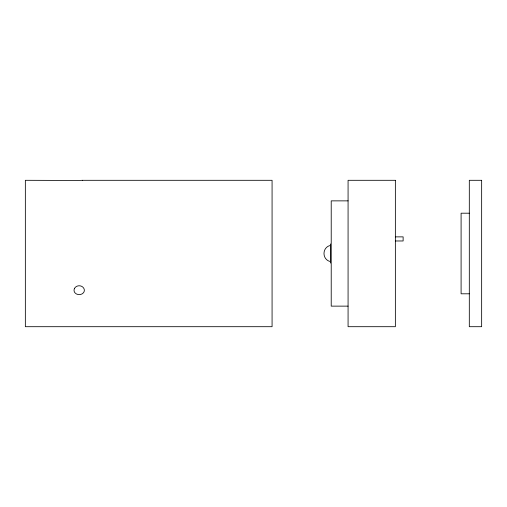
<?xml version="1.0" encoding="UTF-8"?>
<svg xmlns="http://www.w3.org/2000/svg" width="507" height="507" viewBox="0 0 507 507"><rect width="100%" height="100%" fill="white"/><g stroke="black" fill="none" stroke-linecap="round" stroke-linejoin="round"><path stroke-width="0.76" d="M329.715 245.584C322.091 247.929 322.091 259.071 329.715 261.416M348.075 200.867L331.217 200.867L331.217 306.133L348.075 306.133M469.311 213.2L461.091 213.2L461.091 293.8L469.311 293.8M395.416 236.87L403.128 236.87L403.128 240.971L395.416 240.983M330.615 243.937L330.615 263.063M74.377 288.737L74.276 289.003A5.14 4.424 0 0 0 74.725 292.495L74.89 292.729A5.14 4.252 0 0 0 83.389 292.843L83.573 292.615A5.14 4.424 0 0 0 84.054 288.87L83.94 288.603A5.14 4.582 0 0 0 79.105 285.771A5.14 4.582 0 0 0 74.371 288.737M82.343 180.302L79.39 180.454A5.121 0.482 0 0 1 75.011 180.454L25.35 180.302L25.35 326.698L272.075 326.698L272.075 180.302L82.33 180.315M395.365 180.302L348.075 180.302L348.075 326.698L395.365 326.698L395.365 180.302M481.65 180.302L469.311 180.302L469.311 326.698L481.65 326.698L481.65 180.302"/></g></svg>
